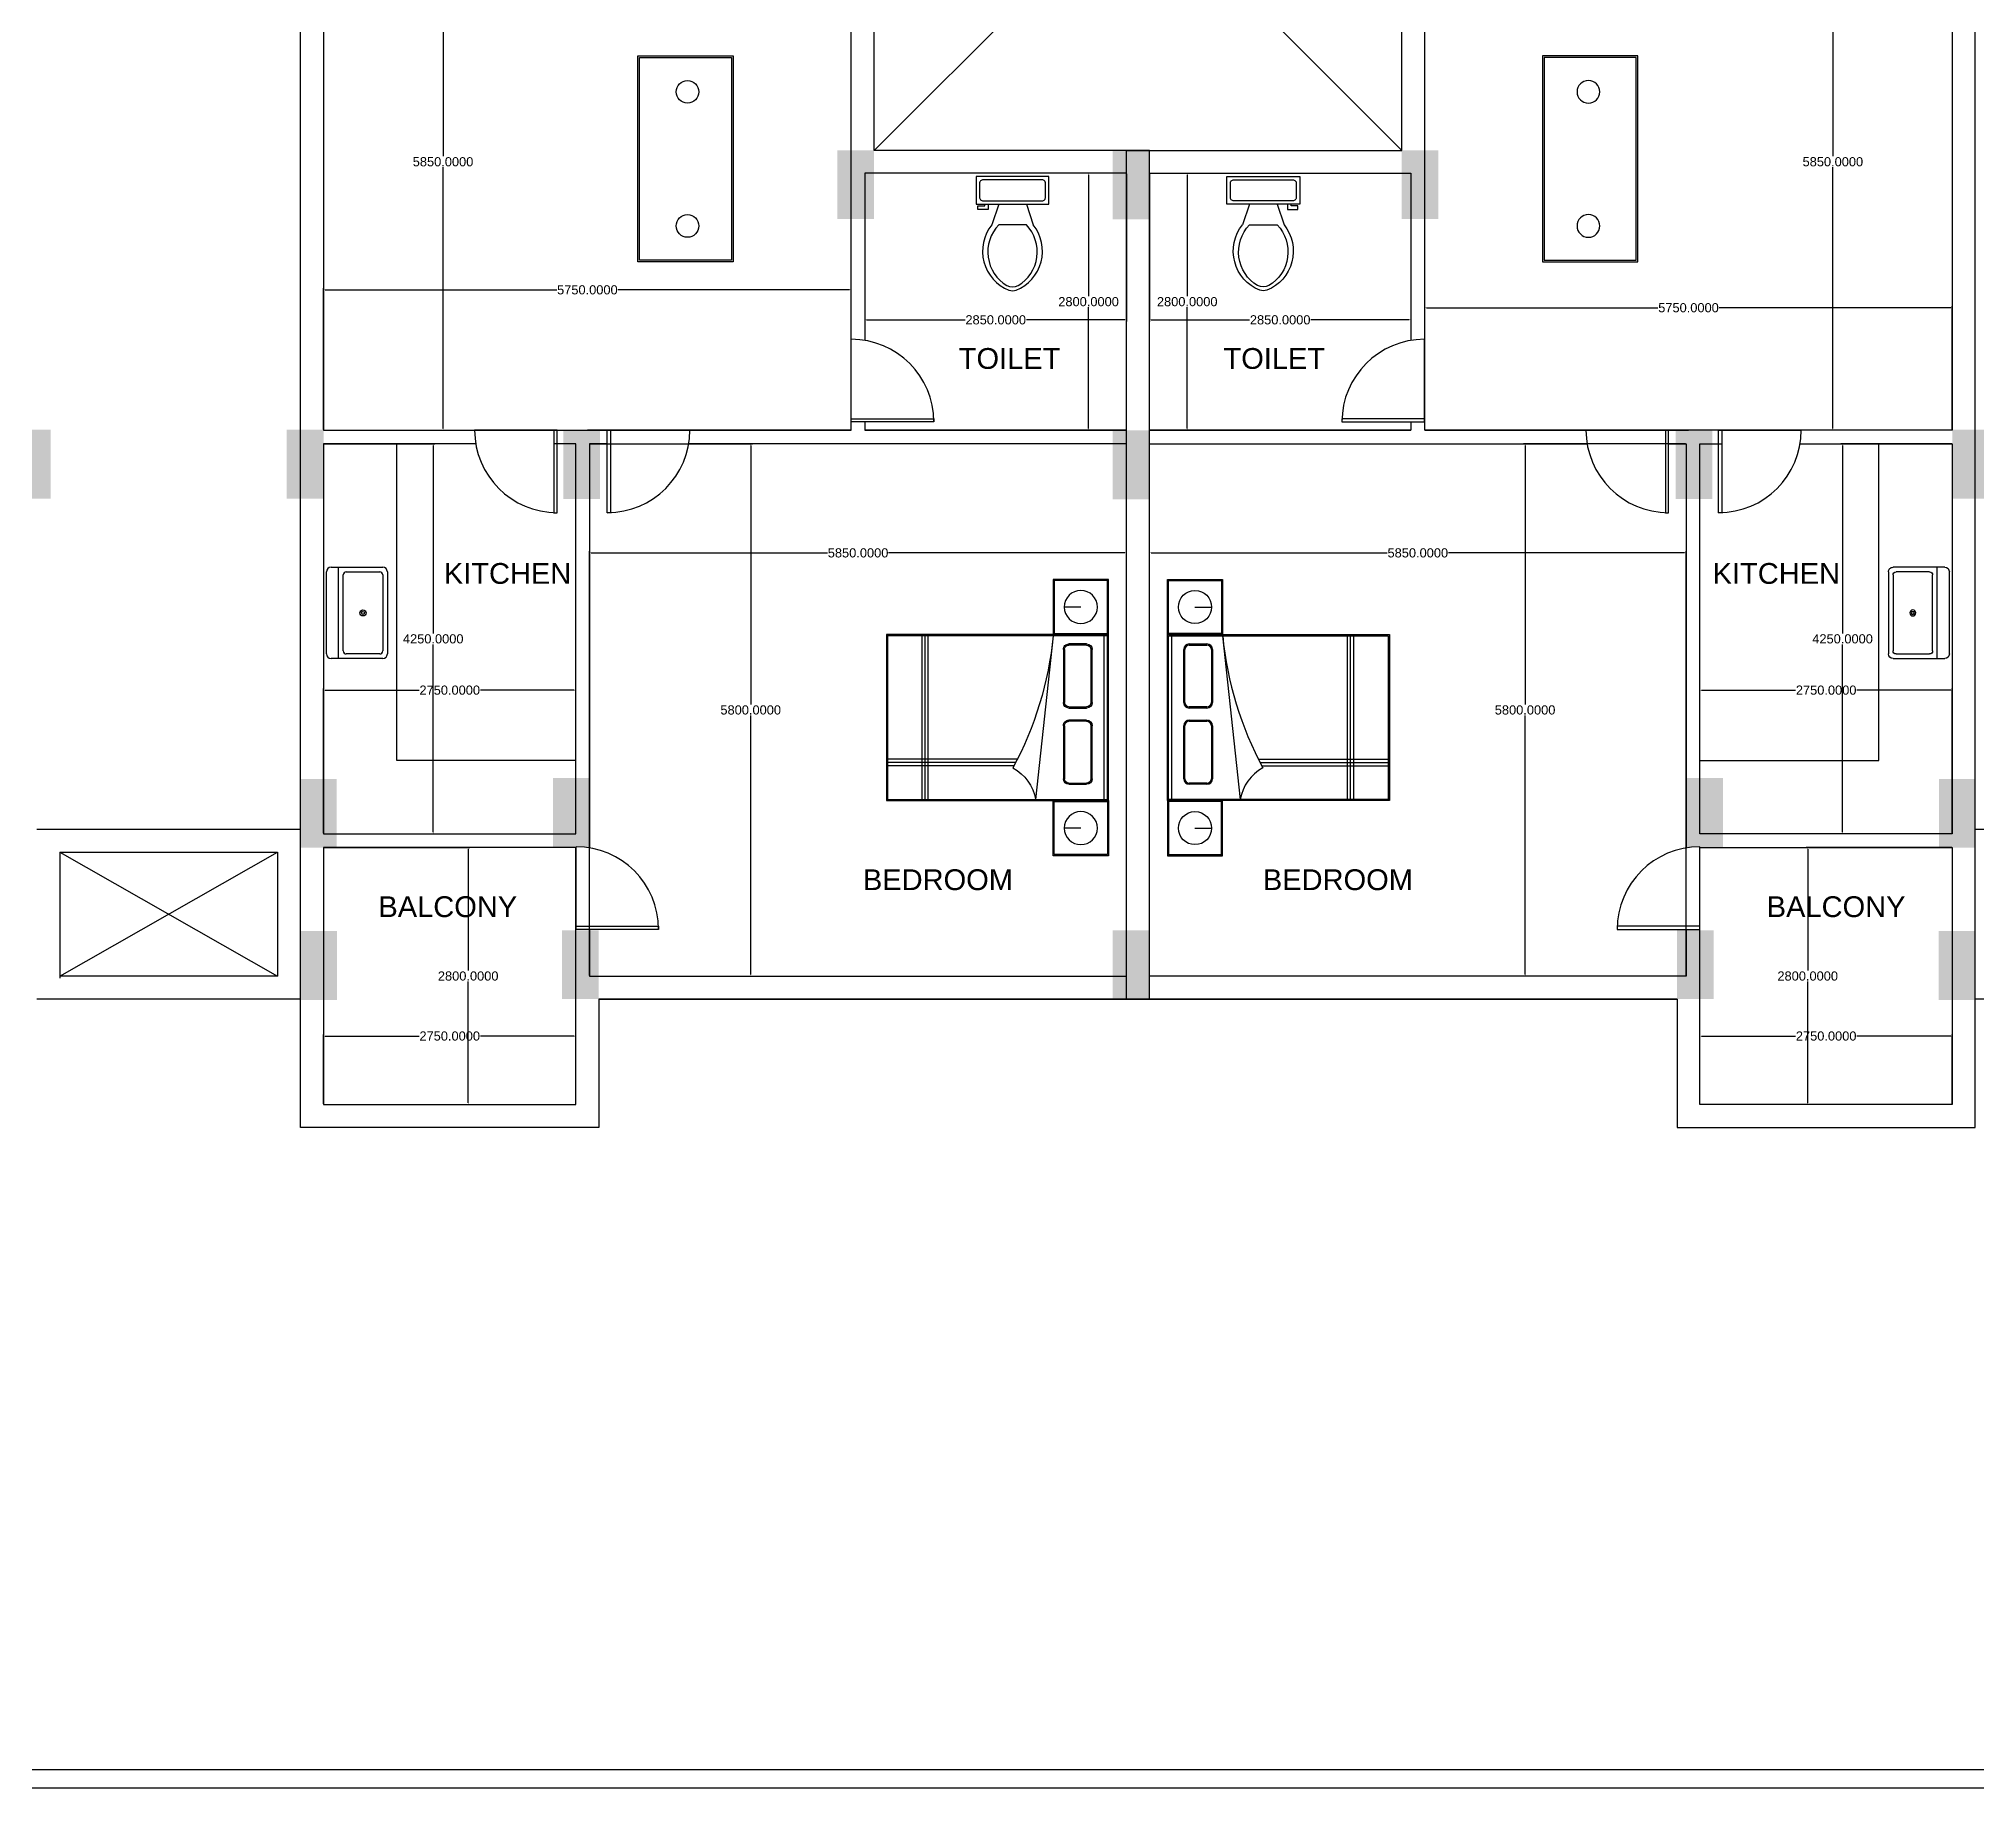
# Model space of a CAD drawing. Header units: metres. Extents: x -2370498 to 1228044, y -644254 to 236701.
# Drawn here: x -54289 to -33164, y -99942 to -80874 of the extents above; entities that cross this region are included whole.
import ezdxf

# ---------------------------------------------------------------- set-up
doc = ezdxf.new("R2010")
doc.units = ezdxf.units.M
doc.header["$MEASUREMENT"] = 0
for name, color, linetype in [('Beam', 6, 'Continuous'), ('funi', 22, 'Continuous'), ('text', 1, 'Continuous'), ('TOILET SAMBLE', 181, 'Continuous')]:
    doc.layers.add(name, color=color, linetype=linetype)
doc.styles.get("Standard").update_dxf_attribs({"font": 'arial.ttf'})
doc.dimstyles.new('Annotative', dxfattribs={"dimscale": 0, "dimtxt": 0.18, "dimasz": 0.18, "dimexe": 0.18, "dimexo": 0.0625, "dimgap": 0.09, "dimtad": 0, "dimtih": 1, "dimtoh": 1, "dimdec": 4, "dimzin": 0, "dimdsep": 46, "dimtxsty": 'Standard', "dimcen": 0.09, "dimadec": 0, "dimazin": 0, "dimtfac": 1, "dimtdec": 4, "dimtofl": 0, "dimtmove": 0, "dimatfit": 3, "dimfxl": 1, "dimtolj": 1, "dimtzin": 0, "dimarcsym": 0})

# ---------------------------------------------------------------- blocks, each defined once
blk = doc.blocks.new('A$C0EA4476A')
at = {"linetype": 'ByBlock', "lineweight": -2}
for p, q in [((0, 2.008), (0, 1.508)), ((0.5, 2.008), (0, 2.008)), ((0.01, 1.998), (0.01, 1.518)), ((0.49, 1.998), (0.01, 1.998)), ((0.49, 1.518), (0.49, 1.998)), ((0.5, 2.008), (2, 2.008)), ((0.5, 0), (0.5, 2.008)), ((0.5, 1.508), (0.5, 2.008)), ((0.51, 1.998), (1.99, 1.998)), ((0.51, 0.01), (0.51, 1.998)), ((0.51, 1.968), (1.99, 1.968)), ((1.99, 1.998), (1.99, 0.01)), ((2, 2.008), (2, 0)), ((2, 2.008), (2.5, 2.008)), ((2, 1.508), (2, 2.008)), ((2.01, 1.998), (2.49, 1.998)), ((2.01, 1.518), (2.01, 1.998)), ((2.49, 1.998), (2.49, 1.518)), ((2.5, 2.008), (2.5, 1.508)), ((0.25, 1.758), (0.25, 1.608)), ((0.646, 1.65), (0.646, 1.81)), ((0.656, 1.65), (0.656, 1.81)), ((0.696, 1.86), (1.176, 1.86)), ((0.696, 1.85), (1.176, 1.85)), ((1.216, 1.81), (1.216, 1.65)), ((1.226, 1.81), (1.226, 1.65)), ((1.336, 1.65), (1.336, 1.81)), ((1.346, 1.65), (1.346, 1.81)), ((1.386, 1.86), (1.866, 1.86)), ((1.386, 1.85), (1.866, 1.85)), ((1.906, 1.81), (1.906, 1.65)), ((1.916, 1.81), (1.916, 1.65)), ((2.25, 1.758), (2.25, 1.608)), ((1.176, 1.61), (0.696, 1.61)), ((1.176, 1.6), (0.696, 1.6)), ((1.866, 1.61), (1.386, 1.61)), ((1.866, 1.6), (1.386, 1.6)), ((0, 1.508), (0.5, 1.508)), ((0.01, 1.518), (0.49, 1.518)), ((1.99, 1.508), (0.51, 1.349)), ((2.5, 1.508), (2, 1.508)), ((2.49, 1.518), (2.01, 1.518)), ((0.812, 1.153), (0.812, 0.01)), ((0.842, 1.169), (0.842, 0.01)), ((0.872, 1.184), (0.872, 0.01)), ((0.51, 0.377), (1.99, 0.377)), ((0.51, 0.35), (1.99, 0.35)), ((0.51, 0.322), (1.99, 0.322)), ((1.99, 0.01), (0.51, 0.01)), ((2, 0), (0.5, 0))]:
    blk.add_line(p, q, dxfattribs=at)
for centre in [(0.25, 1.758), (2.25, 1.758)]:
    blk.add_circle(centre, 0.15, dxfattribs=at)
for centre, radius, start, end in [((0.696, 1.81), 0.05, 90, 180), ((0.696, 1.81), 0.04, 90, 180), ((1.176, 1.81), 0.05, 0, 90), ((1.176, 1.81), 0.04, 0, 90), ((1.386, 1.81), 0.05, 90, 180), ((1.386, 1.81), 0.04, 90, 180), ((1.866, 1.81), 0.05, 0, 90), ((1.866, 1.81), 0.04, 0, 90), ((0.696, 1.65), 0.05, 180, 270), ((0.696, 1.65), 0.04, 180, 270), ((1.176, 1.65), 0.04, 270, 0), ((1.176, 1.65), 0.05, 270, 0), ((1.386, 1.65), 0.05, 180, 270), ((1.386, 1.65), 0.04, 180, 270), ((1.866, 1.65), 0.05, 270, 0), ((1.866, 1.65), 0.04, 270, 0), ((2.293, -1.636), 3.158, 95.5104, 118.3399), ((0.44, 0.952), 0.403, 28.4688, 79.9557)]:
    blk.add_arc(centre, radius, start, end, dxfattribs=at)
blk = doc.blocks.new('Sink-single - 30 in top')
blk.add_line((-15, -3.999996), (15, -3.999996))
for points in [[(-13.5, 0), (13.5, 0)], [(-15, -18.499996), (-15, -1.5)], [(-12.5, -5.499996), (12.5, -5.499996)], [(15, -1.5), (15, -18.499996)], [(-13.5, -17.499996), (-13.5, -6.499996)], [(13.5, -6.499996), (13.5, -17.499996)], [(12.5, -18.499996), (-12.5, -18.499996)], [(13.5, -19.999996), (-13.5, -19.999996)]]:
    blk.add_lwpolyline(points)
for radius in [1, 0.5]:
    blk.add_circle((0, -11.999996), radius)
for centre, radius, start, end in [((-13.5, -1.5), 1.5, 90, 180), ((-12.5, -6.499996), 1, 90, 180), ((12.5, -6.499996), 1, 0, 90), ((13.5, -1.5), 1.5, 0, 90), ((-13.5, -18.499996), 1.5, 180, 270), ((-12.5, -17.499996), 1, 180, 270), ((12.5, -17.499996), 1, 270, 0), ((13.5, -18.499996), 1.5, 270, 0)]:
    blk.add_arc(centre, radius, start, end)
blk = doc.blocks.new('TABEL')
at = {"layer": 'funi'}
for points in [[(344.97, -136.64), (372.51, -136.64), (372.51, -196.11), (344.97, -196.11)], [(345.47, -137.14), (372.01, -137.14), (372.01, -195.61), (345.47, -195.61)]]:
    blk.add_lwpolyline(points, close=True, dxfattribs=at)
at = {"layer": 'funi', "color": 7}
for centre in [(358.21, -147.02), (358.21, -185.72)]:
    blk.add_circle(centre, 3.27, dxfattribs=at)
blk = doc.blocks.new('Toilet - top')
for p, q in [((9.5, -6), (9.5, -2)), ((-10, -8.5), (-8, -8.5)), ((-10, -9.5), (-10, -8.5)), ((-7, -9.5), (-10, -9.5)), ((-8, -8.5), (-8, -8)), ((-7, -8), (-7, -9.5)), ((-4, -8), (-6, -14)), ((4, -8), (6, -14)), ((4, -14), (-4, -14))]:
    blk.add_line(p, q)
blk.add_lwpolyline([(10.5, -8), (10.5, 0), (-10.5, 0), (-10.5, -8)], close=True)
for points in [[(-9.5, -2), (-9.5, -6)], [(8.5, -1), (-8.5, -1)], [(-8.5, -7), (8.5, -7)]]:
    blk.add_lwpolyline(points)
for centre, radius, start, end in [((-8.62, -1.88), 0.884, 81.8699, 188.1301), ((8.62, -1.88), 0.884, 351.8699, 98.1301), ((-8.62, -6.12), 0.884, 171.8699, 278.1301), ((8.62, -6.12), 0.884, 261.8699, 8.1301), ((3.52, -21.58), 12.17, 141.4691, 247.9714), ((4.2, -21.82), 11.33, 136.3677, 238.9468), ((-3.52, -21.58), 12.17, 292.0284, 38.5307), ((-4.2, -21.82), 11.33, 301.053, 43.6321), ((0, -27.88), 4, 245.7318, 294.2682), ((0, -29), 4, 254.8605, 285.1395)]:
    blk.add_arc(centre, radius, start, end)
blk = doc.blocks.new('*D148')
at = {"layer": 'Beam', "color": 0, "lineweight": -2, "transparency": 16777216}
for p, q in [((-51179, -79290), (-49865, -79290)), ((-49883, -79308), (-49883, -82155)), ((-49883, -85122), (-49883, -82275)), ((-51179, -85140), (-49865, -85140))]:
    blk.add_line(p, q, dxfattribs=at)
at = {"layer": 'Beam', "color": 0, "transparency": 16777216}
for points in [[(-49886, -79308), (-49880, -79308), (-49883, -79290)], [(-49886, -85122), (-49880, -85122), (-49883, -85140)]]:
    blk.add_solid(points, dxfattribs=at)
at = {"layer": 'Defpoints', "color": 0, "transparency": 16777216}
for p in [(-51185, -79290), (-51185, -85140), (-49883, -85140)]:
    blk.add_point(p, dxfattribs=at)
at = {"layer": 'Beam', "color": 0, "transparency": 16777216, "insert": (-49883, -82215), "char_height": 18, "attachment_point": 5}
blk.add_mtext('\\A1;{\\H5.55556x;5850.0000}', dxfattribs=at)
blk = doc.blocks.new('*D149')
at = {"layer": 'Beam', "color": 0, "lineweight": -2, "transparency": 16777216}
for p, q in [((-45285, -82347), (-45285, -83956)), ((-42435, -82347), (-42435, -83956)), ((-45267, -83938), (-44194, -83938)), ((-42453, -83938), (-43526, -83938))]:
    blk.add_line(p, q, dxfattribs=at)
at = {"layer": 'Beam', "color": 0, "transparency": 16777216}
for points in [[(-45267, -83935), (-45267, -83941), (-45285, -83938)], [(-42453, -83935), (-42453, -83941), (-42435, -83938)]]:
    blk.add_solid(points, dxfattribs=at)
at = {"layer": 'Defpoints', "color": 0, "transparency": 16777216}
for p in [(-45285, -82340), (-42435, -82340), (-45285, -83938)]:
    blk.add_point(p, dxfattribs=at)
at = {"layer": 'Beam', "color": 0, "transparency": 16777216, "insert": (-43860, -83938), "char_height": 18, "attachment_point": 5}
blk.add_mtext('\\A1;{\\H5.55556x;2850.0000}', dxfattribs=at)
blk = doc.blocks.new('*D150')
at = {"layer": 'Beam', "color": 0, "lineweight": -2, "transparency": 16777216}
for p, q in [((-42442, -82340), (-42866, -82340)), ((-42848, -82358), (-42848, -83680)), ((-42848, -85122), (-42848, -83800)), ((-42442, -85140), (-42866, -85140))]:
    blk.add_line(p, q, dxfattribs=at)
at = {"layer": 'Beam', "color": 0, "transparency": 16777216}
for points in [[(-42851, -82358), (-42845, -82358), (-42848, -82340)], [(-42851, -85122), (-42845, -85122), (-42848, -85140)]]:
    blk.add_solid(points, dxfattribs=at)
at = {"layer": 'Defpoints', "color": 0, "transparency": 16777216}
for p in [(-42848, -82340), (-42435, -82340), (-42435, -85140)]:
    blk.add_point(p, dxfattribs=at)
at = {"layer": 'Beam', "color": 0, "transparency": 16777216, "insert": (-42848, -83740), "char_height": 18, "attachment_point": 5}
blk.add_mtext('\\A1;{\\H5.55556x;2800.0000}', dxfattribs=at)
blk = doc.blocks.new('*D151')
at = {"layer": 'Beam', "color": 0, "lineweight": -2, "transparency": 16777216}
for p, q in [((-48285, -91084), (-48285, -86460)), ((-48267, -86478), (-45693, -86478)), ((-42453, -86478), (-45027, -86478)), ((-42435, -91084), (-42435, -86460))]:
    blk.add_line(p, q, dxfattribs=at)
at = {"layer": 'Beam', "color": 0, "transparency": 16777216}
for points in [[(-48267, -86475), (-48267, -86481), (-48285, -86478)], [(-42453, -86475), (-42453, -86481), (-42435, -86478)]]:
    blk.add_solid(points, dxfattribs=at)
at = {"layer": 'Defpoints', "color": 0, "transparency": 16777216}
for p in [(-48285, -86478), (-48285, -91090), (-42435, -91090)]:
    blk.add_point(p, dxfattribs=at)
at = {"layer": 'Beam', "color": 0, "transparency": 16777216, "insert": (-45360, -86478), "char_height": 18, "attachment_point": 5}
blk.add_mtext('\\A1;{\\H5.55556x;5850.0000}', dxfattribs=at)
blk = doc.blocks.new('*D152')
at = {"layer": 'Beam', "color": 0, "lineweight": -2, "transparency": 16777216}
for p, q in [((-48279, -85290), (-46512, -85290)), ((-46530, -85308), (-46530, -88130)), ((-46530, -91072), (-46530, -88250)), ((-48279, -91090), (-46512, -91090))]:
    blk.add_line(p, q, dxfattribs=at)
at = {"layer": 'Beam', "color": 0, "transparency": 16777216}
for points in [[(-46533, -85308), (-46527, -85308), (-46530, -85290)], [(-46533, -91072), (-46527, -91072), (-46530, -91090)]]:
    blk.add_solid(points, dxfattribs=at)
at = {"layer": 'Defpoints', "color": 0, "transparency": 16777216}
for p in [(-48285, -85290), (-48285, -91090), (-46530, -91090)]:
    blk.add_point(p, dxfattribs=at)
at = {"layer": 'Beam', "color": 0, "transparency": 16777216, "insert": (-46530, -88190), "char_height": 18, "attachment_point": 5}
blk.add_mtext('\\A1;{\\H5.55556x;5800.0000}', dxfattribs=at)
blk = doc.blocks.new('*D153')
at = {"layer": 'Beam', "color": 0, "lineweight": -2, "transparency": 16777216}
for p, q in [((-51185, -89534), (-51185, -87956)), ((-51167, -87974), (-50144, -87974)), ((-48453, -87974), (-49476, -87974)), ((-48435, -89534), (-48435, -87956))]:
    blk.add_line(p, q, dxfattribs=at)
at = {"layer": 'Beam', "color": 0, "transparency": 16777216}
for points in [[(-51167, -87971), (-51167, -87977), (-51185, -87974)], [(-48453, -87971), (-48453, -87977), (-48435, -87974)]]:
    blk.add_solid(points, dxfattribs=at)
at = {"layer": 'Defpoints', "color": 0, "transparency": 16777216}
for p in [(-48435, -87974), (-51185, -89540), (-48435, -89540)]:
    blk.add_point(p, dxfattribs=at)
at = {"layer": 'Beam', "color": 0, "transparency": 16777216, "insert": (-49810, -87974), "char_height": 18, "attachment_point": 5}
blk.add_mtext('\\A1;{\\H5.55556x;2750.0000}', dxfattribs=at)
blk = doc.blocks.new('*D154')
at = {"layer": 'Beam', "color": 0, "lineweight": -2, "transparency": 16777216}
for p, q in [((-51179, -85290), (-49972, -85290)), ((-49990, -85308), (-49990, -87355)), ((-49990, -89522), (-49990, -87475)), ((-51179, -89540), (-49972, -89540))]:
    blk.add_line(p, q, dxfattribs=at)
at = {"layer": 'Beam', "color": 0, "transparency": 16777216}
for points in [[(-49993, -85308), (-49987, -85308), (-49990, -85290)], [(-49993, -89522), (-49987, -89522), (-49990, -89540)]]:
    blk.add_solid(points, dxfattribs=at)
at = {"layer": 'Defpoints', "color": 0, "transparency": 16777216}
for p in [(-51185, -85290), (-51185, -89540), (-49990, -89540)]:
    blk.add_point(p, dxfattribs=at)
at = {"layer": 'Beam', "color": 0, "transparency": 16777216, "insert": (-49990, -87415), "char_height": 18, "attachment_point": 5}
blk.add_mtext('\\A1;{\\H5.55556x;4250.0000}', dxfattribs=at)
blk = doc.blocks.new('*D155')
at = {"layer": 'Beam', "color": 0, "lineweight": -2, "transparency": 16777216}
for p, q in [((-51185, -92484), (-51185, -91726)), ((-51167, -91744), (-50144, -91744)), ((-48453, -91744), (-49476, -91744)), ((-48435, -92484), (-48435, -91726))]:
    blk.add_line(p, q, dxfattribs=at)
at = {"layer": 'Beam', "color": 0, "transparency": 16777216}
for points in [[(-51167, -91741), (-51167, -91747), (-51185, -91744)], [(-48453, -91741), (-48453, -91747), (-48435, -91744)]]:
    blk.add_solid(points, dxfattribs=at)
at = {"layer": 'Defpoints', "color": 0, "transparency": 16777216}
for p in [(-48435, -91744), (-51185, -92490), (-48435, -92490)]:
    blk.add_point(p, dxfattribs=at)
at = {"layer": 'Beam', "color": 0, "transparency": 16777216, "insert": (-49810, -91744), "char_height": 18, "attachment_point": 5}
blk.add_mtext('\\A1;{\\H5.55556x;2750.0000}', dxfattribs=at)
blk = doc.blocks.new('*D156')
at = {"layer": 'Beam', "color": 0, "lineweight": -2, "transparency": 16777216}
for p, q in [((-51179, -89690), (-49591, -89690)), ((-49609, -89708), (-49609, -91030)), ((-49609, -92472), (-49609, -91150)), ((-51179, -92490), (-49591, -92490))]:
    blk.add_line(p, q, dxfattribs=at)
at = {"layer": 'Beam', "color": 0, "transparency": 16777216}
for points in [[(-49612, -89708), (-49606, -89708), (-49609, -89690)], [(-49612, -92472), (-49606, -92472), (-49609, -92490)]]:
    blk.add_solid(points, dxfattribs=at)
at = {"layer": 'Defpoints', "color": 0, "transparency": 16777216}
for p in [(-51185, -89690), (-51185, -92490), (-49609, -92490)]:
    blk.add_point(p, dxfattribs=at)
at = {"layer": 'Beam', "color": 0, "transparency": 16777216, "insert": (-49609, -91090), "char_height": 18, "attachment_point": 5}
blk.add_mtext('\\A1;{\\H5.55556x;2800.0000}', dxfattribs=at)
blk = doc.blocks.new('*D165')
at = {"layer": 'Beam', "color": 0, "lineweight": -2, "transparency": 16777216}
for p, q in [((-33442, -79290), (-34755, -79290)), ((-34737, -79308), (-34737, -82155)), ((-34737, -85122), (-34737, -82275)), ((-33442, -85140), (-34755, -85140))]:
    blk.add_line(p, q, dxfattribs=at)
at = {"layer": 'Beam', "color": 0, "transparency": 16777216}
for points in [[(-34740, -79308), (-34734, -79308), (-34737, -79290)], [(-34740, -85122), (-34734, -85122), (-34737, -85140)]]:
    blk.add_solid(points, dxfattribs=at)
at = {"layer": 'Defpoints', "color": 0, "transparency": 16777216}
for p in [(-33435, -79290), (-34737, -85140), (-33435, -85140)]:
    blk.add_point(p, dxfattribs=at)
at = {"layer": 'Beam', "color": 0, "transparency": 16777216, "insert": (-34737, -82215), "char_height": 18, "attachment_point": 5}
blk.add_mtext('\\A1;{\\H5.55556x;5850.0000}', dxfattribs=at)
blk = doc.blocks.new('*D166')
at = {"layer": 'Beam', "color": 0, "lineweight": -2, "transparency": 16777216}
for p, q in [((-42185, -82347), (-42185, -83956)), ((-39335, -82347), (-39335, -83956)), ((-42167, -83938), (-41094, -83938)), ((-39353, -83938), (-40426, -83938))]:
    blk.add_line(p, q, dxfattribs=at)
at = {"layer": 'Beam', "color": 0, "transparency": 16777216}
for points in [[(-42167, -83935), (-42167, -83941), (-42185, -83938)], [(-39353, -83935), (-39353, -83941), (-39335, -83938)]]:
    blk.add_solid(points, dxfattribs=at)
at = {"layer": 'Defpoints', "color": 0, "transparency": 16777216}
for p in [(-42185, -82340), (-39335, -82340), (-39335, -83938)]:
    blk.add_point(p, dxfattribs=at)
at = {"layer": 'Beam', "color": 0, "transparency": 16777216, "insert": (-40760, -83938), "char_height": 18, "attachment_point": 5}
blk.add_mtext('\\A1;{\\H5.55556x;2850.0000}', dxfattribs=at)
blk = doc.blocks.new('*D167')
at = {"layer": 'Beam', "color": 0, "lineweight": -2, "transparency": 16777216}
for p, q in [((-42179, -82340), (-41755, -82340)), ((-41773, -82358), (-41773, -83680)), ((-41773, -85122), (-41773, -83800)), ((-42179, -85140), (-41755, -85140))]:
    blk.add_line(p, q, dxfattribs=at)
at = {"layer": 'Beam', "color": 0, "transparency": 16777216}
for points in [[(-41776, -82358), (-41770, -82358), (-41773, -82340)], [(-41776, -85122), (-41770, -85122), (-41773, -85140)]]:
    blk.add_solid(points, dxfattribs=at)
at = {"layer": 'Defpoints', "color": 0, "transparency": 16777216}
for p in [(-42185, -82340), (-41773, -82340), (-42185, -85140)]:
    blk.add_point(p, dxfattribs=at)
at = {"layer": 'Beam', "color": 0, "transparency": 16777216, "insert": (-41773, -83740), "char_height": 18, "attachment_point": 5}
blk.add_mtext('\\A1;{\\H5.55556x;2800.0000}', dxfattribs=at)
blk = doc.blocks.new('*D168')
at = {"layer": 'Beam', "color": 0, "lineweight": -2, "transparency": 16777216}
for p, q in [((-42185, -91084), (-42185, -86460)), ((-42167, -86478), (-39593, -86478)), ((-36353, -86478), (-38927, -86478)), ((-36335, -91084), (-36335, -86460))]:
    blk.add_line(p, q, dxfattribs=at)
at = {"layer": 'Beam', "color": 0, "transparency": 16777216}
for points in [[(-42167, -86475), (-42167, -86481), (-42185, -86478)], [(-36353, -86475), (-36353, -86481), (-36335, -86478)]]:
    blk.add_solid(points, dxfattribs=at)
at = {"layer": 'Defpoints', "color": 0, "transparency": 16777216}
for p in [(-36335, -86478), (-42185, -91090), (-36335, -91090)]:
    blk.add_point(p, dxfattribs=at)
at = {"layer": 'Beam', "color": 0, "transparency": 16777216, "insert": (-39260, -86478), "char_height": 18, "attachment_point": 5}
blk.add_mtext('\\A1;{\\H5.55556x;5850.0000}', dxfattribs=at)
blk = doc.blocks.new('*D169')
at = {"layer": 'Beam', "color": 0, "lineweight": -2, "transparency": 16777216}
for p, q in [((-36342, -85290), (-38109, -85290)), ((-38091, -85308), (-38091, -88130)), ((-38091, -91072), (-38091, -88250)), ((-36342, -91090), (-38109, -91090))]:
    blk.add_line(p, q, dxfattribs=at)
at = {"layer": 'Beam', "color": 0, "transparency": 16777216}
for points in [[(-38094, -85308), (-38088, -85308), (-38091, -85290)], [(-38094, -91072), (-38088, -91072), (-38091, -91090)]]:
    blk.add_solid(points, dxfattribs=at)
at = {"layer": 'Defpoints', "color": 0, "transparency": 16777216}
for p in [(-36335, -85290), (-38091, -91090), (-36335, -91090)]:
    blk.add_point(p, dxfattribs=at)
at = {"layer": 'Beam', "color": 0, "transparency": 16777216, "insert": (-38091, -88190), "char_height": 18, "attachment_point": 5}
blk.add_mtext('\\A1;{\\H5.55556x;5800.0000}', dxfattribs=at)
blk = doc.blocks.new('*D170')
at = {"layer": 'Beam', "color": 0, "lineweight": -2, "transparency": 16777216}
for p, q in [((-36185, -89534), (-36185, -87956)), ((-36167, -87974), (-35144, -87974)), ((-33453, -87974), (-34476, -87974)), ((-33435, -89534), (-33435, -87956))]:
    blk.add_line(p, q, dxfattribs=at)
at = {"layer": 'Beam', "color": 0, "transparency": 16777216}
for points in [[(-36167, -87971), (-36167, -87977), (-36185, -87974)], [(-33453, -87971), (-33453, -87977), (-33435, -87974)]]:
    blk.add_solid(points, dxfattribs=at)
at = {"layer": 'Defpoints', "color": 0, "transparency": 16777216}
for p in [(-36185, -87974), (-36185, -89540), (-33435, -89540)]:
    blk.add_point(p, dxfattribs=at)
at = {"layer": 'Beam', "color": 0, "transparency": 16777216, "insert": (-34810, -87974), "char_height": 18, "attachment_point": 5}
blk.add_mtext('\\A1;{\\H5.55556x;2750.0000}', dxfattribs=at)
blk = doc.blocks.new('*D171')
at = {"layer": 'Beam', "color": 0, "lineweight": -2, "transparency": 16777216}
for p, q in [((-33442, -85290), (-34649, -85290)), ((-34631, -85308), (-34631, -87355)), ((-34631, -89522), (-34631, -87475)), ((-33442, -89540), (-34649, -89540))]:
    blk.add_line(p, q, dxfattribs=at)
at = {"layer": 'Beam', "color": 0, "transparency": 16777216}
for points in [[(-34634, -85308), (-34628, -85308), (-34631, -85290)], [(-34634, -89522), (-34628, -89522), (-34631, -89540)]]:
    blk.add_solid(points, dxfattribs=at)
at = {"layer": 'Defpoints', "color": 0, "transparency": 16777216}
for p in [(-33435, -85290), (-34631, -89540), (-33435, -89540)]:
    blk.add_point(p, dxfattribs=at)
at = {"layer": 'Beam', "color": 0, "transparency": 16777216, "insert": (-34631, -87415), "char_height": 18, "attachment_point": 5}
blk.add_mtext('\\A1;{\\H5.55556x;4250.0000}', dxfattribs=at)
blk = doc.blocks.new('*D172')
at = {"layer": 'Beam', "color": 0, "lineweight": -2, "transparency": 16777216}
for p, q in [((-36185, -92484), (-36185, -91726)), ((-36167, -91744), (-35144, -91744)), ((-33453, -91744), (-34476, -91744)), ((-33435, -92484), (-33435, -91726))]:
    blk.add_line(p, q, dxfattribs=at)
at = {"layer": 'Beam', "color": 0, "transparency": 16777216}
for points in [[(-36167, -91741), (-36167, -91747), (-36185, -91744)], [(-33453, -91741), (-33453, -91747), (-33435, -91744)]]:
    blk.add_solid(points, dxfattribs=at)
at = {"layer": 'Defpoints', "color": 0, "transparency": 16777216}
for p in [(-36185, -91744), (-36185, -92490), (-33435, -92490)]:
    blk.add_point(p, dxfattribs=at)
at = {"layer": 'Beam', "color": 0, "transparency": 16777216, "insert": (-34810, -91744), "char_height": 18, "attachment_point": 5}
blk.add_mtext('\\A1;{\\H5.55556x;2750.0000}', dxfattribs=at)
blk = doc.blocks.new('*D157')
at = {"layer": 'Beam', "color": 0, "lineweight": -2, "transparency": 16777216}
for p, q in [((-33442, -89690), (-35029, -89690)), ((-35011, -89708), (-35011, -91030)), ((-35011, -92472), (-35011, -91150)), ((-33442, -92490), (-35029, -92490))]:
    blk.add_line(p, q, dxfattribs=at)
at = {"layer": 'Beam', "color": 0, "transparency": 16777216}
for points in [[(-35014, -89708), (-35008, -89708), (-35011, -89690)], [(-35014, -92472), (-35008, -92472), (-35011, -92490)]]:
    blk.add_solid(points, dxfattribs=at)
at = {"layer": 'Defpoints', "color": 0, "transparency": 16777216}
for p in [(-33435, -89690), (-35011, -92490), (-33435, -92490)]:
    blk.add_point(p, dxfattribs=at)
at = {"layer": 'Beam', "color": 0, "transparency": 16777216, "insert": (-35011, -91090), "char_height": 18, "attachment_point": 5}
blk.add_mtext('\\A1;{\\H5.55556x;2800.0000}', dxfattribs=at)
blk = doc.blocks.new('*D191')
at = {"layer": 'Beam', "color": 0, "lineweight": -2, "transparency": 16777216}
for p, q in [((-39185, -85134), (-39185, -83788)), ((-39167, -83806), (-36643, -83806)), ((-33453, -83806), (-35977, -83806)), ((-33435, -85134), (-33435, -83788))]:
    blk.add_line(p, q, dxfattribs=at)
at = {"layer": 'Beam', "color": 0, "transparency": 16777216}
for points in [[(-39167, -83803), (-39167, -83809), (-39185, -83806)], [(-33453, -83803), (-33453, -83809), (-33435, -83806)]]:
    blk.add_solid(points, dxfattribs=at)
at = {"layer": 'Defpoints', "color": 0, "transparency": 16777216}
for p in [(-33435, -83806), (-39185, -85140), (-33435, -85140)]:
    blk.add_point(p, dxfattribs=at)
at = {"layer": 'Beam', "color": 0, "transparency": 16777216, "insert": (-36310, -83806), "char_height": 18, "attachment_point": 5}
blk.add_mtext('\\A1;{\\H5.55556x;5750.0000}', dxfattribs=at)
blk = doc.blocks.new('*D193')
at = {"layer": 'Beam', "color": 0, "lineweight": -2, "transparency": 16777216}
for p, q in [((-51185, -85134), (-51185, -83593)), ((-51167, -83611), (-48643, -83611)), ((-45453, -83611), (-47977, -83611)), ((-45435, -85134), (-45435, -83593))]:
    blk.add_line(p, q, dxfattribs=at)
at = {"layer": 'Beam', "color": 0, "transparency": 16777216}
for points in [[(-51167, -83608), (-51167, -83614), (-51185, -83611)], [(-45453, -83608), (-45453, -83614), (-45435, -83611)]]:
    blk.add_solid(points, dxfattribs=at)
at = {"layer": 'Defpoints', "color": 0, "transparency": 16777216}
for p in [(-45435, -83611), (-51185, -85140), (-45435, -85140)]:
    blk.add_point(p, dxfattribs=at)
at = {"layer": 'Beam', "color": 0, "transparency": 16777216, "insert": (-48310, -83611), "char_height": 18, "attachment_point": 5}
blk.add_mtext('\\A1;{\\H5.55556x;5750.0000}', dxfattribs=at)

msp = doc.modelspace()

# ---------------------------------------------------------------- hatches: boundary and pattern name
at = {"layer": 'Beam', "true_color": 0xed1f24}
h = msp.add_hatch(color=240, dxfattribs=at)
h.dxf.hatch_style = 1
h.paths.add_polyline_path([(-45585.98615, -82089.48696), (-45185.98615, -82089.48696), (-45185.98615, -82839.48696), (-45585.98615, -82839.48696)])
h = msp.add_hatch(color=240, dxfattribs=at)
h.dxf.hatch_style = 1
h.paths.add_polyline_path([(-42585.2904, -82091.76387), (-42185.2904, -82091.76387), (-42185.2904, -82841.76387), (-42585.2904, -82841.76387)])
h = msp.add_hatch(color=240, dxfattribs=at)
h.dxf.hatch_style = 1
h.paths.add_polyline_path([(-39034.59464, -82089.48696), (-39434.59464, -82089.48696), (-39434.59464, -82839.48696), (-39034.59464, -82839.48696)])
h = msp.add_hatch(color=240, dxfattribs=at)
h.dxf.hatch_style = 1
h.paths.add_polyline_path([(-54160.2904, -85136.14891), (-54560.2904, -85136.14891), (-54560.2904, -85886.14891), (-54160.2904, -85886.14891)])
h = msp.add_hatch(color=240, dxfattribs=at)
h.dxf.hatch_style = 1
h.paths.add_polyline_path([(-51585.2904, -85136.14891), (-51185.2904, -85136.14891), (-51185.2904, -85886.14891), (-51585.2904, -85886.14891)])
h = msp.add_hatch(color=240, dxfattribs=at)
h.dxf.hatch_style = 1
h.paths.add_polyline_path([(-48571.6104, -85139.76768), (-48171.6104, -85139.76768), (-48171.6104, -85889.76768), (-48571.6104, -85889.76768)])
h = msp.add_hatch(color=240, dxfattribs=at)
h.dxf.hatch_style = 1
h.paths.add_polyline_path([(-42585.2904, -85143.02476), (-42185.2904, -85143.02476), (-42185.2904, -85893.02476), (-42585.2904, -85893.02476)])
h = msp.add_hatch(color=240, dxfattribs=at)
h.dxf.hatch_style = 1
h.paths.add_polyline_path([(-36048.97039, -85139.76768), (-36448.97039, -85139.76768), (-36448.97039, -85889.76768), (-36048.97039, -85889.76768)])
h = msp.add_hatch(color=240, dxfattribs=at)
h.dxf.hatch_style = 1
h.paths.add_polyline_path([(-33035.2904, -85136.14891), (-33435.2904, -85136.14891), (-33435.2904, -85886.14891), (-33035.2904, -85886.14891)])
h = msp.add_hatch(color=240, dxfattribs=at)
h.dxf.hatch_style = 1
h.paths.add_polyline_path([(-48685.27522, -88931.82041), (-48285.27522, -88931.82041), (-48285.27522, -89681.82041), (-48685.27522, -89681.82041)])
h = msp.add_hatch(color=240, dxfattribs=at)
h.dxf.hatch_style = 1
h.paths.add_polyline_path([(-35935.30557, -88931.82041), (-36335.30557, -88931.82041), (-36335.30557, -89681.82041), (-35935.30557, -89681.82041)])
h = msp.add_hatch(color=240, dxfattribs=at)
h.dxf.hatch_style = 1
h.paths.add_polyline_path([(-51441.21639, -88940.43178), (-51041.21639, -88940.43178), (-51041.21639, -89690.43178), (-51441.21639, -89690.43178)])
h = msp.add_hatch(color=240, dxfattribs=at)
h.dxf.hatch_style = 1
h.paths.add_polyline_path([(-33179.3644, -88940.43178), (-33579.3644, -88940.43178), (-33579.3644, -89690.43178), (-33179.3644, -89690.43178)])
h = msp.add_hatch(color=240, dxfattribs=at)
h.dxf.hatch_style = 1
h.paths.add_polyline_path([(-51438.26585, -90599.94108), (-51038.26585, -90599.94108), (-51038.26585, -91349.94108), (-51438.26585, -91349.94108)])
h = msp.add_hatch(color=240, dxfattribs=at)
h.dxf.hatch_style = 1
h.paths.add_polyline_path([(-48585.2904, -90589.89169), (-48185.2904, -90589.89169), (-48185.2904, -91339.89169), (-48585.2904, -91339.89169)])
h = msp.add_hatch(color=240, dxfattribs=at)
h.dxf.hatch_style = 1
h.paths.add_polyline_path([(-42585.2904, -90590.43178), (-42185.2904, -90590.43178), (-42185.2904, -91340.43178), (-42585.2904, -91340.43178)])
h = msp.add_hatch(color=240, dxfattribs=at)
h.dxf.hatch_style = 1
h.paths.add_polyline_path([(-36035.2904, -90589.89169), (-36435.2904, -90589.89169), (-36435.2904, -91339.89169), (-36035.2904, -91339.89169)])
h = msp.add_hatch(color=240, dxfattribs=at)
h.dxf.hatch_style = 1
h.paths.add_polyline_path([(-33182.31494, -90599.94108), (-33582.31494, -90599.94108), (-33582.31494, -91349.94108), (-33182.31494, -91349.94108)])

# ---------------------------------------------------------------- linework, layer by layer
at = {"layer": 'Beam', "color": 1}
for p, q in [((-45185.2904, -76340.43178), (-39435.2904, -82090.43178)), ((-45185.2904, -82090.43178), (-39435.2904, -76340.43178))]:
    msp.add_line(p, q, dxfattribs=at)
at = {"layer": 'Beam', "color": 6}
for p, q in [((-45433.74981, -85049.76062), (-45433.74981, -84149.76062)), ((-39186.83098, -85049.76062), (-39186.83098, -84149.76062)), ((-48638.92168, -85139.34967), (-49538.92168, -85139.34967)), ((-48093.13011, -85139.34967), (-47193.13011, -85139.34967)), ((-36527.45068, -85139.34967), (-37427.45068, -85139.34967)), ((-35981.65911, -85139.34967), (-35081.65911, -85139.34967)), ((-48433.67114, -90580.92307), (-48433.67114, -89680.92307)), ((-36186.90965, -90580.92307), (-36186.90965, -89680.92307))]:
    msp.add_line(p, q, dxfattribs=at)
at = {"layer": 'Beam', "color": 7}
for p, q in [((-49526.15006, -85290.43178), (-51185.2904, -85290.43178)), ((-48435.2904, -85290.43178), (-48673.92168, -85290.43178)), ((-45435.2904, -85140.43178), (-48310.2904, -85140.43178)), ((-42435.2904, -85140.43178), (-45285.2904, -85140.43178)), ((-42435.2904, -91215.43178), (-42435.2904, -85215.43178)), ((-42185.2904, -85140.43178), (-39335.2904, -85140.43178)), ((-42185.2904, -91215.43178), (-42185.2904, -85215.43178)), ((-39185.2904, -85140.43178), (-36310.2904, -85140.43178)), ((-36185.2904, -85290.43178), (-35946.65911, -85290.43178)), ((-35094.43073, -85290.43178), (-33435.2904, -85290.43178)), ((-54310.2904, -89490.43178), (-51435.2904, -89490.43178)), ((-33185.2904, -89490.43178), (-30310.2904, -89490.43178)), ((-54060.2904, -89740.43178), (-51685.2904, -89740.43178)), ((-54060.2904, -89740.43178), (-51685.2904, -91090.43178)), ((-54060.2904, -89740.43178), (-54060.2904, -91111.63867)), ((-54060.2904, -91090.43178), (-51685.2904, -89740.43178)), ((-51685.2904, -89740.43178), (-51685.2904, -91090.43178)), ((-51685.2904, -91090.43178), (-54060.2904, -91090.43178)), ((-51435.2904, -91340.43178), (-54310.2904, -91340.43178)), ((-30310.2904, -91340.43178), (-33185.2904, -91340.43178))]:
    msp.add_line(p, q, dxfattribs=at)
at = {"layer": 'Beam', "color": 3}
msp.add_lwpolyline([(-72764.57603, -66710.59602), (-8530.07643, -66710.59602), (-8530.07643, -99942.18432), (-72665.29917, -99942.18432), (-72665.29917, -66710.59602)], dxfattribs=at)
for points in [[(-72465.29917, -66910.59602), (-8730.07643, -66910.59602), (-8730.07643, -99742.18432), (-72465.29917, -99742.18432)], [(-44533.74981, -85049.76062), (-45433.74981, -85049.76062), (-45433.74981, -85014.76062), (-44533.74981, -85014.76062)], [(-40086.83098, -85049.76062), (-39186.83098, -85049.76062), (-39186.83098, -85014.76062), (-40086.83098, -85014.76062)], [(-48638.92168, -86039.34967), (-48638.92168, -85139.34967), (-48673.92168, -85139.34967), (-48673.92168, -86039.34967)], [(-48093.13011, -86039.34967), (-48093.13011, -85139.34967), (-48058.13011, -85139.34967), (-48058.13011, -86039.34967)], [(-36527.45068, -86039.34967), (-36527.45068, -85139.34967), (-36562.45068, -85139.34967), (-36562.45068, -86039.34967)], [(-35981.65911, -86039.34967), (-35981.65911, -85139.34967), (-35946.65911, -85139.34967), (-35946.65911, -86039.34967)], [(-47533.67114, -90580.92307), (-48433.67114, -90580.92307), (-48433.67114, -90545.92307), (-47533.67114, -90545.92307)], [(-37086.90965, -90580.92307), (-36186.90965, -90580.92307), (-36186.90965, -90545.92307), (-37086.90965, -90545.92307)]]:
    msp.add_lwpolyline(points, close=True, dxfattribs=at)
at = {"layer": 'Beam', "color": 7}
for points in [[(-48185.2904, -91340.43178), (-48185.2904, -92740.43178), (-51435.2904, -92740.43178), (-51435.2904, -89615.43178), (-51435.2904, -85215.43178), (-51435.2904, -79215.43178), (-51435.2904, -73215.43178), (-51435.2904, -71615.43178)], [(-36435.2904, -91340.43178), (-36435.2904, -92740.43178), (-33185.2904, -92740.43178), (-33185.2904, -89615.43178), (-33185.2904, -85215.43178), (-33185.2904, -79215.43178), (-33185.2904, -73215.43178), (-33185.2904, -71615.43178)], [(-42310.2904, -91340.43178), (-48185.2904, -91340.43178), (-42185.2904, -91340.43178), (-42185.2904, -85215.43178), (-42185.2904, -82090.43178), (-45185.2904, -82090.43178), (-45185.2904, -79215.43178)], [(-42310.2904, -91340.43178), (-36435.2904, -91340.43178), (-42435.2904, -91340.43178), (-42435.2904, -85215.43178), (-42435.2904, -82090.43178), (-39435.2904, -82090.43178), (-39435.2904, -79215.43178)], [(-51185.2904, -80191.22119), (-51185.2904, -85140.43178), (-48310.2904, -85140.43178), (-45435.2904, -85140.43178), (-45435.2904, -82215.43178), (-45435.2904, -79290.43178), (-48345.2904, -79290.43178)], [(-33435.2904, -80191.22119), (-33435.2904, -85140.43178), (-36310.2904, -85140.43178), (-39185.2904, -85140.43178), (-39185.2904, -82215.43178), (-39185.2904, -79290.43178), (-36275.2904, -79290.43178)], [(-45285.2904, -85049.76062), (-45285.2904, -85140.43178), (-42435.2904, -85140.43178), (-42435.2904, -82340.43178), (-45285.2904, -82340.43178), (-45285.2904, -84162.08962)], [(-39335.2904, -85049.76062), (-39335.2904, -85140.43178), (-42185.2904, -85140.43178), (-42185.2904, -82340.43178), (-39335.2904, -82340.43178), (-39335.2904, -84162.08962)], [(-51185.2904, -85290.43178), (-51185.2904, -89540.43178), (-48435.2904, -89540.43178), (-48435.2904, -85290.43178), (-48638.92168, -85290.43178)], [(-48093.13011, -85290.43178), (-48285.2904, -85290.43178), (-48285.2904, -89615.43178), (-48285.2904, -89693.23892)], [(-48285.2904, -90580.92307), (-48285.2904, -91090.43178), (-42435.2904, -91090.43178), (-42435.2904, -85290.43178), (-47205.90173, -85290.43178)], [(-36335.2904, -90580.92307), (-36335.2904, -91090.43178), (-42185.2904, -91090.43178), (-42185.2904, -85290.43178), (-37414.67906, -85290.43178)], [(-36527.45068, -85290.43178), (-36335.2904, -85290.43178), (-36335.2904, -89615.43178), (-36335.2904, -89693.23892)], [(-33435.2904, -85290.43178), (-33435.2904, -89540.43178), (-36185.2904, -89540.43178), (-36185.2904, -85290.43178), (-35981.65911, -85290.43178)]]:
    msp.add_lwpolyline(points, dxfattribs=at)
at = {"layer": 'Beam', "color": 6}
for points in [[(-48435.2904, -88740.43178), (-50385.2904, -88740.43178), (-50385.2904, -85290.43178)], [(-36185.2904, -88740.43178), (-34235.2904, -88740.43178), (-34235.2904, -85290.43178)]]:
    msp.add_lwpolyline(points, dxfattribs=at)
at = {"layer": 'Beam', "color": 7}
for points in [[(-51185.2904, -92490.43178), (-48435.2904, -92490.43178), (-48435.2904, -91215.43178), (-48435.2904, -89690.43178), (-51185.2904, -89690.43178)], [(-33435.2904, -92490.43178), (-36185.2904, -92490.43178), (-36185.2904, -91215.43178), (-36185.2904, -89690.43178), (-33435.2904, -89690.43178)]]:
    msp.add_lwpolyline(points, close=True, dxfattribs=at)
at = {"layer": 'Beam', "color": 3}
for centre, start, end in [((-45433.74981, -85049.76062), 0, 90), ((-39186.83098, -85049.76062), 90, 180), ((-48638.92168, -85139.34967), 180, 270), ((-48093.13011, -85139.34967), 270, 0), ((-36527.45068, -85139.34967), 180, 270), ((-35981.65911, -85139.34967), 270, 0), ((-48433.67114, -90580.92307), 0, 90), ((-36186.90965, -90580.92307), 90, 180)]:
    msp.add_arc(centre, 900, start, end, dxfattribs=at)

# ---------------------------------------------------------------- block references
at = {"layer": 'funi'}
for name, p, xscale, yscale, zscale, rotation in [('TABEL', (-33692.55469, -88466.04251), 37.76239790801824, 37.76239790801824, 37.76239790801824, 180), ('TABEL', (-50928.0261, -88466.04251), -37.76239790801824, 37.76239790801824, 37.76239790801824, 180), ('A$C0EA4476A', (-45050.24744, -89778.25662), -1204.721870579624, 1204.721870579624, 1204.721870579624, 269.9999999999999), ('A$C0EA4476A', (-39570.33335, -89778.25662), 1204.721870579624, 1204.721870579624, 1204.721870579624, 90.00000000000001)]:
    msp.add_blockref(name, p, dxfattribs=dict(at, xscale=xscale, yscale=yscale, zscale=zscale, rotation=rotation))
at = {"layer": 'TOILET SAMBLE', "yscale": 37.76239790801824, "zscale": 37.76239790801824}
for p, xscale in [((-43676.63223, -82374.55398), 37.76239790801824), ((-40943.94856, -82374.55398), -37.76239790801824)]:
    msp.add_blockref('Toilet - top', p, dxfattribs=dict(at, xscale=xscale))
at = {"layer": 'TOILET SAMBLE', "yscale": 33.16971083162164, "zscale": 33.16971083162164}
for p, xscale, rotation in [((-51153.25091, -87131.66479), 33.16971083162164, 90), ((-33467.32988, -87131.66479), -33.16971083162164, 270)]:
    msp.add_blockref('Sink-single - 30 in top', p, dxfattribs=dict(at, xscale=xscale, rotation=rotation))

# ---------------------------------------------------------------- texts
at = {"layer": 'text'}
for s, insert, char_height, attachment_point in [(' TOILET', (-43154.93746, -84245.25114), 226.574387, 3), (' TOILET', (-41465.64333, -84245.25114), 226.574387, 1), ('\\A1; KITCHEN', (-48485.27602, -86818.09273), 226.5743874, 9), ('\\A1; KITCHEN', (-36135.30477, -86818.09273), 226.5743874, 7), ('\\A1;BEDROOM', (-43671.97133, -89926.39233), 226.5743874, 3), ('\\A1;BEDROOM', (-40948.60946, -89926.39233), 226.5743874, 1), ('\\A1; BALCONY', (-49074.89869, -90450.36466), 226.5743874, 9), ('\\A1; BALCONY', (-35545.6821, -90450.36466), 226.5743874, 7)]:
    msp.add_mtext_dynamic_manual_height_columns(s, width=4249.6763397, gutter_width=37.7624, heights=[0], dxfattribs=dict(at, insert=insert, char_height=char_height, attachment_point=attachment_point))

# ---------------------------------------------------------------- dimensions: what is measured, and where the dimension line sits
at = {"layer": 'Beam', "color": 4}
for base, p1, p2, angle, picture, middle in [((-49883.10691, -85140.43178), (-51185.2904, -79290.43178), (-51185.2904, -85140.43178), 90, '*D148', (-49883.10691, -82215.43178)), ((-34737.47388, -85140.43178), (-33435.2904, -79290.43178), (-33435.2904, -85140.43178), 90, '*D165', (-34737.47388, -82215.43178)), ((-45285.2904, -83938.05486), (-42435.2904, -82340.43178), (-45285.2904, -82340.43178), 180, '*D149', (-43860.2904, -83938.05486)), ((-42847.74182, -82340.43178), (-42435.2904, -85140.43178), (-42435.2904, -82340.43178), 90, '*D150', (-42847.74182, -83740.43178)), ((-41772.83897, -82340.43178), (-42185.2904, -85140.43178), (-42185.2904, -82340.43178), 90, '*D167', (-41772.83897, -83740.43178)), ((-49989.94091, -89540.43178), (-51185.2904, -85290.43178), (-51185.2904, -89540.43178), 90, '*D154', (-49989.94091, -87415.43178)), ((-46529.6781, -91090.43178), (-48285.2904, -85290.43178), (-48285.2904, -91090.43178), 90, '*D152', (-46529.6781, -88190.43178)), ((-38090.90269, -91090.43178), (-36335.2904, -85290.43178), (-36335.2904, -91090.43178), 90, '*D169', (-38090.90269, -88190.43178)), ((-34630.63988, -89540.43178), (-33435.2904, -85290.43178), (-33435.2904, -89540.43178), 90, '*D171', (-34630.63988, -87415.43178)), ((-48285.2904, -86478.11523), (-42435.2904, -91090.43178), (-48285.2904, -91090.43178), 180, '*D151', (-45360.2904, -86478.11523)), ((-48435.2904, -87973.79848), (-51185.2904, -89540.43178), (-48435.2904, -89540.43178), 180, '*D153', (-49810.2904, -87973.79848)), ((-49609.47363, -92490.43178), (-51185.2904, -89690.43178), (-51185.2904, -92490.43178), 90, '*D156', (-49609.47363, -91090.43178)), ((-35011.10716, -92490.43178), (-33435.2904, -89690.43178), (-33435.2904, -92490.43178), 90, '*D157', (-35011.10716, -91090.43178)), ((-48435.2904, -91744.03217), (-51185.2904, -92490.43178), (-48435.2904, -92490.43178), 180, '*D155', (-49810.2904, -91744.03217))]:
    dim = msp.add_linear_dim(base=base, p1=p1, p2=p2, angle=angle, text='{\\H5.55556x;<>}', dimstyle='Annotative', dxfattribs=at)
    dim.commit()
    dim.dimension.update_dxf_attribs({"geometry": picture, "text_midpoint": middle})
for base, p1, p2, picture, middle in [((-39335.2904, -83938.05486), (-42185.2904, -82340.43178), (-39335.2904, -82340.43178), '*D166', (-40760.2904, -83938.05486)), ((-33435.2904, -83805.62997), (-39185.2904, -85140.43178), (-33435.2904, -85140.43178), '*D191', (-36310.2904, -83805.62997)), ((-36335.2904, -86478.11523), (-42185.2904, -91090.43178), (-36335.2904, -91090.43178), '*D168', (-39260.2904, -86478.11523)), ((-36185.2904, -87973.79848), (-33435.2904, -89540.43178), (-36185.2904, -89540.43178), '*D170', (-34810.2904, -87973.79848)), ((-36185.2904, -91744.03217), (-33435.2904, -92490.43178), (-36185.2904, -92490.43178), '*D172', (-34810.2904, -91744.03217))]:
    dim = msp.add_linear_dim(base=base, p1=p1, p2=p2, text='{\\H5.55556x;<>}', dimstyle='Annotative', dxfattribs=at)
    dim.commit()
    dim.dimension.update_dxf_attribs({"geometry": picture, "text_midpoint": middle})
dim = msp.add_linear_dim(base=(-45435.2904, -83611.43633), p1=(-51185.2904, -85140.43178), p2=(-45435.2904, -85140.43178), text='{\\H5.55556x;<>}', dimstyle='Annotative', dxfattribs=at)
dim.commit()
dim.dimension.update_dxf_attribs({"geometry": '*D193', "text_midpoint": (-48310.2904, -83611.43633), "dimtype": 160})

doc.saveas('drawing.dxf')
